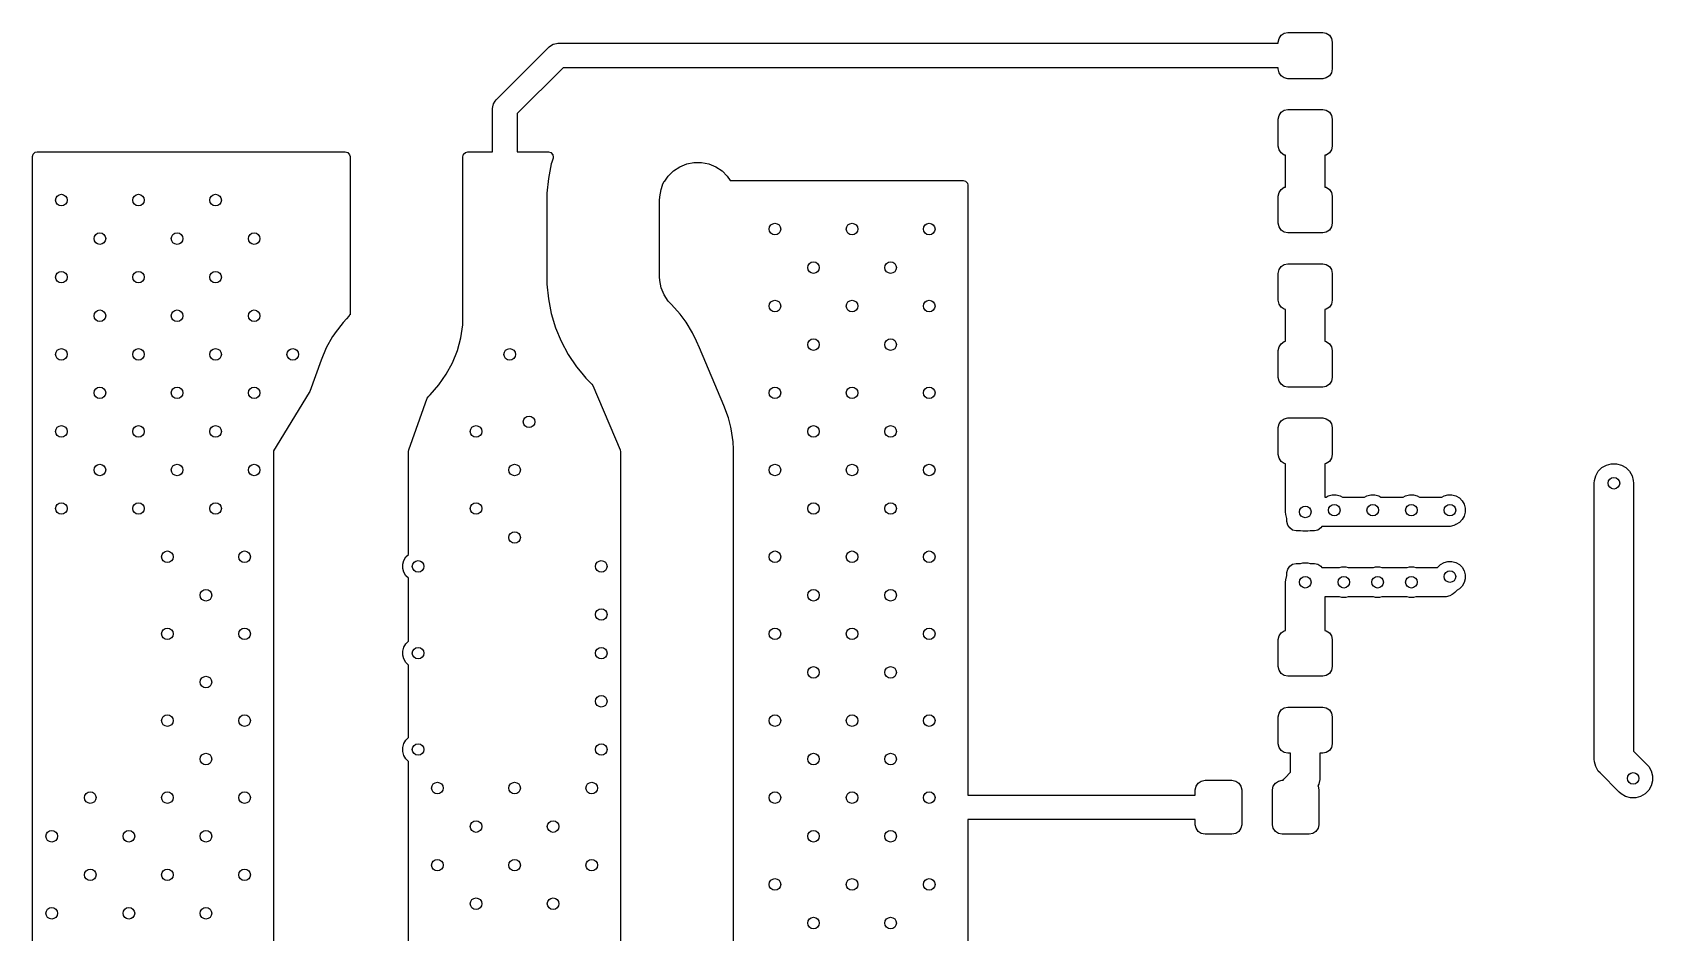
# Model space of a CAD drawing. Extents: x 0.98 to 8.13, y -3.46 to -0.83.
# Drawn here: x 0.979 to 2.633, y -1.762 to -0.843 of the extents above; entities that cross this region are included whole.
import ezdxf

# ---------------------------------------------------------------- set-up
doc = ezdxf.new("R2010")
doc.units = 0
doc.header["$MEASUREMENT"] = 0
doc.layers.add('BLACK', color=7, linetype='CONTINUOUS')

msp = doc.modelspace()

# ---------------------------------------------------------------- linework, layer by layer
at = {"layer": 'BLACK', "linetype": 'CONTINUOUS'}
for p, q in [((2.2539, -0.8454), (2.2571, -0.8433)), ((2.2571, -0.8433), (2.2608, -0.8425)), ((2.2608, -0.8425), (2.2963, -0.8425)), ((2.2963, -0.8425), (2.3, -0.8433)), ((2.3, -0.8433), (2.3032, -0.8454)), ((1.4528, -0.9114), (1.5069, -0.8573)), ((1.5069, -0.8573), (1.5081, -0.8562)), ((1.5081, -0.8562), (1.511, -0.8546)), ((1.511, -0.8546), (1.5141, -0.8537)), ((1.5141, -0.8537), (1.5157, -0.8536)), ((1.5157, -0.8536), (2.251, -0.8536)), ((2.251, -0.8524), (2.2517, -0.8486)), ((2.251, -0.8536), (2.251, -0.8524)), ((2.2517, -0.8486), (2.2539, -0.8454)), ((2.3032, -0.8454), (2.3054, -0.8486)), ((2.3054, -0.8486), (2.3061, -0.8524)), ((2.3061, -0.8524), (2.3061, -0.8799)), ((1.5209, -0.8786), (1.4741, -0.9255)), ((2.251, -0.8786), (1.5209, -0.8786)), ((2.251, -0.8799), (2.251, -0.8786)), ((2.2517, -0.8837), (2.251, -0.8799)), ((2.2539, -0.8869), (2.2517, -0.8837)), ((2.2571, -0.889), (2.2539, -0.8869)), ((2.2608, -0.8898), (2.2571, -0.889)), ((2.2963, -0.8898), (2.2608, -0.8898)), ((2.3, -0.889), (2.2963, -0.8898)), ((2.3032, -0.8869), (2.3, -0.889)), ((2.3054, -0.8837), (2.3032, -0.8869)), ((2.3061, -0.8799), (2.3054, -0.8837)), ((1.4491, -0.9203), (1.4492, -0.9186)), ((1.4491, -0.9646), (1.4491, -0.9203)), ((1.4492, -0.9186), (1.4501, -0.9155)), ((1.4501, -0.9155), (1.4517, -0.9127)), ((1.4517, -0.9127), (1.4528, -0.9114)), ((1.4741, -0.9255), (1.4741, -0.9646)), ((2.2517, -0.9273), (2.2539, -0.9241)), ((2.2539, -0.9241), (2.2571, -0.922)), ((2.2571, -0.922), (2.2608, -0.9213)), ((2.2608, -0.9213), (2.2963, -0.9213)), ((2.2963, -0.9213), (2.3, -0.922)), ((2.3, -0.922), (2.3032, -0.9241)), ((2.3032, -0.9241), (2.3054, -0.9273)), ((2.251, -0.9311), (2.2517, -0.9273)), ((2.251, -0.9587), (2.251, -0.9311)), ((2.3054, -0.9273), (2.3061, -0.9311)), ((2.3061, -0.9311), (2.3061, -0.9587)), ((2.2517, -0.9624), (2.251, -0.9587)), ((2.3061, -0.9587), (2.3054, -0.9624)), ((0.9793, -0.9694), (0.9801, -0.9668)), ((0.9793, -2.6821), (0.9793, -0.9694)), ((0.9801, -0.9668), (0.9822, -0.965)), ((0.9822, -0.965), (0.9842, -0.9646)), ((0.9842, -0.9646), (1.2987, -0.9646)), ((1.2987, -0.9646), (1.3013, -0.9653)), ((1.3013, -0.9653), (1.3031, -0.9674)), ((1.3031, -0.9674), (1.3035, -0.9694)), ((1.3035, -0.9694), (1.3035, -0.9752)), ((1.3035, -0.9752), (1.3037, -0.9752)), ((1.3037, -0.9752), (1.3037, -1.1311)), ((1.4187, -0.9697), (1.4194, -0.967)), ((1.4188, -0.9707), (1.4187, -0.9697)), ((1.4188, -1.1356), (1.4188, -0.9707)), ((1.4194, -0.967), (1.4214, -0.9651)), ((1.4214, -0.9651), (1.4236, -0.9646)), ((1.4236, -0.9646), (1.4491, -0.9646)), ((1.4741, -0.9646), (1.506, -0.9646)), ((1.506, -0.9646), (1.5086, -0.9653)), ((1.5086, -0.9653), (1.5104, -0.9674)), ((1.5094, -0.975), (1.5089, -0.9767)), ((1.5107, -0.9709), (1.5094, -0.975)), ((1.5104, -0.9674), (1.5108, -0.9701)), ((1.5108, -0.9701), (1.5107, -0.9709)), ((1.6472, -0.9769), (1.6546, -0.9754)), ((1.6546, -0.9754), (1.6623, -0.9754)), ((1.6623, -0.9754), (1.6698, -0.9769)), ((2.2539, -0.9656), (2.2517, -0.9624)), ((2.2571, -0.9678), (2.2539, -0.9656)), ((2.2585, -0.968), (2.2571, -0.9678)), ((2.2585, -1.0005), (2.2585, -0.968)), ((2.3, -0.9678), (2.2985, -0.968)), ((2.2985, -0.968), (2.2985, -1.0005)), ((2.3032, -0.9656), (2.3, -0.9678)), ((2.3054, -0.9624), (2.3032, -0.9656)), ((1.506, -0.9916), (1.5045, -1.0066)), ((1.5089, -0.9767), (1.506, -0.9916)), ((1.506, -0.9916), (1.506, -0.9916)), ((1.5089, -0.9767), (1.5089, -0.9767)), ((1.6249, -0.9946), (1.6283, -0.9894)), ((1.6283, -0.9894), (1.6337, -0.984)), ((1.6337, -0.984), (1.6401, -0.9798)), ((1.6401, -0.9798), (1.6472, -0.9769)), ((1.6698, -0.9769), (1.6768, -0.9798)), ((1.6768, -0.9798), (1.6832, -0.984)), ((1.6832, -0.984), (1.6886, -0.9894)), ((1.6886, -0.9894), (1.6914, -0.9937)), ((1.5045, -1.0066), (1.5045, -1.0997)), ((1.6197, -1.0104), (1.6212, -1.0029)), ((1.6212, -1.0029), (1.6216, -1.0019)), ((1.6216, -1.0019), (1.6228, -0.9973)), ((1.6228, -0.9973), (1.6242, -0.9949)), ((1.6242, -0.9949), (1.6249, -0.9946)), ((1.6914, -0.9937), (1.9292, -0.9937)), ((1.9292, -0.9937), (1.9318, -0.9944)), ((1.9318, -0.9944), (1.9336, -0.9965)), ((1.9336, -0.9965), (1.9341, -0.9985)), ((1.9341, -0.9985), (1.9341, -1.6214)), ((2.251, -1.0098), (2.2517, -1.0061)), ((2.2517, -1.0061), (2.2539, -1.0029)), ((2.2539, -1.0029), (2.2571, -1.0007)), ((2.2571, -1.0007), (2.2585, -1.0005)), ((2.2985, -1.0005), (2.3, -1.0007)), ((2.3, -1.0007), (2.3032, -1.0029)), ((2.3032, -1.0029), (2.3054, -1.0061)), ((2.3054, -1.0061), (2.3061, -1.0098)), ((1.6195, -1.0142), (1.6197, -1.0104)), ((1.6195, -1.0921), (1.6195, -1.0142)), ((2.251, -1.0374), (2.251, -1.0098)), ((2.3061, -1.0098), (2.3061, -1.0374)), ((2.2517, -1.0412), (2.251, -1.0374)), ((2.2539, -1.0444), (2.2517, -1.0412)), ((2.3054, -1.0412), (2.3032, -1.0444)), ((2.3061, -1.0374), (2.3054, -1.0412)), ((2.2571, -1.0465), (2.2539, -1.0444)), ((2.2608, -1.0472), (2.2571, -1.0465)), ((2.2963, -1.0472), (2.2608, -1.0472)), ((2.3, -1.0465), (2.2963, -1.0472)), ((2.3032, -1.0444), (2.3, -1.0465)), ((2.251, -1.0886), (2.2517, -1.0848)), ((2.251, -1.1161), (2.251, -1.0886)), ((2.2517, -1.0848), (2.2539, -1.0816)), ((2.2539, -1.0816), (2.2571, -1.0795)), ((2.2571, -1.0795), (2.2608, -1.0787)), ((2.2608, -1.0787), (2.2963, -1.0787)), ((2.2963, -1.0787), (2.3, -1.0795)), ((2.3, -1.0795), (2.3032, -1.0816)), ((2.3032, -1.0816), (2.3054, -1.0848)), ((2.3054, -1.0848), (2.3061, -1.0886)), ((2.3061, -1.0886), (2.3061, -1.1161)), ((1.5045, -1.0997), (1.506, -1.1147)), ((1.6197, -1.0959), (1.6195, -1.0921)), ((1.6212, -1.1034), (1.6197, -1.0959)), ((1.6241, -1.1105), (1.6212, -1.1034)), ((1.506, -1.1147), (1.506, -1.1147)), ((1.506, -1.1147), (1.5089, -1.1296)), ((1.6283, -1.1169), (1.6241, -1.1105)), ((1.6317, -1.1203), (1.6283, -1.1169)), ((1.6406, -1.1302), (1.6317, -1.1203)), ((2.2517, -1.1199), (2.251, -1.1161)), ((2.2539, -1.1231), (2.2517, -1.1199)), ((2.2571, -1.1252), (2.2539, -1.1231)), ((2.3032, -1.1231), (2.3, -1.1252)), ((2.3054, -1.1199), (2.3032, -1.1231)), ((2.3061, -1.1161), (2.3054, -1.1199)), ((1.2964, -1.1388), (1.2882, -1.1494)), ((1.2998, -1.1352), (1.2964, -1.1388)), ((1.2964, -1.1388), (1.2964, -1.1388)), ((1.3, -1.135), (1.2998, -1.1352)), ((1.3023, -1.1324), (1.3, -1.135)), ((1.3028, -1.1318), (1.3023, -1.1324)), ((1.3031, -1.1313), (1.3028, -1.1316)), ((1.3028, -1.1316), (1.3028, -1.1318)), ((1.3037, -1.1311), (1.3031, -1.1311)), ((1.3031, -1.1311), (1.3031, -1.1313)), ((1.4185, -1.1411), (1.4188, -1.1356)), ((1.5089, -1.1296), (1.5089, -1.1296)), ((1.5089, -1.1296), (1.5133, -1.1441)), ((1.6456, -1.137), (1.6406, -1.1302)), ((1.6406, -1.1302), (1.6406, -1.1302)), ((1.6466, -1.1386), (1.6456, -1.137)), ((1.6531, -1.1494), (1.6466, -1.1386)), ((1.6466, -1.1386), (1.6466, -1.1386)), ((1.6466, -1.1386), (1.6466, -1.1386)), ((2.2585, -1.1255), (2.2571, -1.1252)), ((2.2585, -1.1579), (2.2585, -1.1255)), ((2.3, -1.1252), (2.2985, -1.1255)), ((2.2985, -1.1255), (2.2985, -1.1579)), ((1.2858, -1.1531), (1.2791, -1.1648)), ((1.2869, -1.1514), (1.2858, -1.1531)), ((1.2882, -1.1494), (1.2869, -1.1514)), ((1.2882, -1.1494), (1.2882, -1.1494)), ((1.4131, -1.1673), (1.4166, -1.1544)), ((1.4166, -1.1544), (1.4185, -1.1411)), ((1.5133, -1.1441), (1.5191, -1.158)), ((1.6535, -1.1501), (1.6531, -1.1494)), ((1.6571, -1.1578), (1.6535, -1.1501)), ((1.6535, -1.1501), (1.6535, -1.1501)), ((1.2791, -1.1648), (1.2739, -1.1771)), ((1.2791, -1.1648), (1.2791, -1.1648)), ((1.4082, -1.1798), (1.4131, -1.1673)), ((1.5191, -1.158), (1.5191, -1.158)), ((1.5191, -1.158), (1.5262, -1.1714)), ((1.5262, -1.1714), (1.5262, -1.1714)), ((1.5262, -1.1714), (1.5346, -1.184)), ((1.6601, -1.1648), (1.6571, -1.1578)), ((1.6852, -1.2234), (1.6601, -1.1648)), ((2.251, -1.1673), (2.2517, -1.1636)), ((2.251, -1.1949), (2.251, -1.1673)), ((2.2517, -1.1636), (2.2539, -1.1604)), ((2.2539, -1.1604), (2.2571, -1.1582)), ((2.2571, -1.1582), (2.2585, -1.1579)), ((2.2985, -1.1579), (2.3, -1.1582)), ((2.3, -1.1582), (2.3032, -1.1604)), ((2.3032, -1.1604), (2.3054, -1.1636)), ((2.3054, -1.1636), (2.3061, -1.1673)), ((2.3061, -1.1673), (2.3061, -1.1949)), ((1.2739, -1.1771), (1.2624, -1.2094)), ((1.2739, -1.1771), (1.2739, -1.1771)), ((1.4018, -1.1916), (1.4082, -1.1798)), ((1.5346, -1.184), (1.5346, -1.184)), ((1.5346, -1.184), (1.54, -1.1905)), ((1.54, -1.1905), (1.5442, -1.1957)), ((1.3852, -1.2126), (1.3941, -1.2026)), ((1.3941, -1.2026), (1.4018, -1.1916)), ((1.5442, -1.1957), (1.5502, -1.2016)), ((1.5502, -1.2016), (1.5512, -1.2031)), ((1.5512, -1.2031), (1.5793, -1.2688)), ((2.2517, -1.1986), (2.251, -1.1949)), ((2.2539, -1.2018), (2.2517, -1.1986)), ((2.2571, -1.204), (2.2539, -1.2018)), ((2.2608, -1.2047), (2.2571, -1.204)), ((2.2963, -1.2047), (2.2608, -1.2047)), ((2.3, -1.204), (2.2963, -1.2047)), ((2.3032, -1.2018), (2.3, -1.204)), ((2.3054, -1.1986), (2.3032, -1.2018)), ((2.3061, -1.1949), (2.3054, -1.1986)), ((1.2619, -1.2103), (1.2254, -1.2697)), ((1.2624, -1.2094), (1.2619, -1.2103)), ((1.3635, -1.2688), (1.3824, -1.2159)), ((1.3824, -1.2159), (1.3838, -1.2139)), ((1.3838, -1.2139), (1.3852, -1.2126)), ((1.6898, -1.236), (1.6852, -1.2234)), ((1.6922, -1.2456), (1.6898, -1.236)), ((2.2517, -1.2423), (2.2539, -1.2391)), ((2.2539, -1.2391), (2.2571, -1.237)), ((2.2571, -1.237), (2.2608, -1.2362)), ((2.2608, -1.2362), (2.2963, -1.2362)), ((2.2963, -1.2362), (2.3, -1.237)), ((2.3, -1.237), (2.3032, -1.2391)), ((2.3032, -1.2391), (2.3054, -1.2423)), ((1.6926, -1.2475), (1.6922, -1.2456)), ((1.6945, -1.2608), (1.6926, -1.2475)), ((2.251, -1.2461), (2.2517, -1.2423)), ((2.251, -1.2736), (2.251, -1.2461)), ((2.3054, -1.2423), (2.3061, -1.2461)), ((2.3061, -1.2461), (2.3061, -1.2736)), ((1.2254, -1.2697), (1.2254, -1.2697)), ((1.2254, -1.2697), (1.2254, -2.2638)), ((1.3632, -1.2705), (1.3635, -1.2689)), ((1.3632, -1.3756), (1.3632, -1.2705)), ((1.3635, -1.2689), (1.3635, -1.2688)), ((1.5793, -1.2688), (1.5797, -1.2707)), ((1.5797, -1.2707), (1.5797, -2.2629)), ((1.6948, -1.2682), (1.6945, -1.2608)), ((1.6949, -1.2707), (1.6948, -1.2682)), ((1.6949, -2.0209), (1.6949, -1.2707)), ((2.2517, -1.2774), (2.251, -1.2736)), ((2.2539, -1.2806), (2.2517, -1.2774)), ((2.2571, -1.2827), (2.2539, -1.2806)), ((2.2585, -1.283), (2.2571, -1.2827)), ((2.2585, -1.3322), (2.2585, -1.283)), ((2.3, -1.2827), (2.2985, -1.283)), ((2.2985, -1.283), (2.2985, -1.3172)), ((2.3032, -1.2806), (2.3, -1.2827)), ((2.3054, -1.2774), (2.3032, -1.2806)), ((2.3061, -1.2736), (2.3054, -1.2774)), ((2.5776, -1.2907), (2.5813, -1.287)), ((2.5813, -1.287), (2.5859, -1.2844)), ((2.5859, -1.2844), (2.5909, -1.283)), ((2.5909, -1.283), (2.5961, -1.283)), ((2.5961, -1.283), (2.6012, -1.2844)), ((2.6012, -1.2844), (2.6057, -1.287)), ((2.6057, -1.287), (2.6094, -1.2907)), ((2.5735, -1.3029), (2.5737, -1.3002)), ((2.5735, -1.5846), (2.5735, -1.3029)), ((2.5737, -1.3002), (2.575, -1.2952)), ((2.575, -1.2952), (2.5776, -1.2907)), ((2.6094, -1.2907), (2.612, -1.2952)), ((2.612, -1.2952), (2.6133, -1.3002)), ((2.6133, -1.3002), (2.6135, -1.3029)), ((2.6135, -1.3029), (2.6135, -1.5764)), ((2.2985, -1.3172), (2.2998, -1.3172)), ((2.2998, -1.3172), (2.302, -1.3159)), ((2.302, -1.3159), (2.306, -1.3148)), ((2.306, -1.3148), (2.3101, -1.3148)), ((2.3101, -1.3148), (2.3141, -1.3159)), ((2.3141, -1.3159), (2.3164, -1.3172)), ((2.3164, -1.3172), (2.3391, -1.3172)), ((2.3391, -1.3172), (2.3414, -1.3159)), ((2.3414, -1.3159), (2.3454, -1.3148)), ((2.3454, -1.3148), (2.3495, -1.3148)), ((2.3495, -1.3148), (2.3535, -1.3159)), ((2.3535, -1.3159), (2.3558, -1.3172)), ((2.3558, -1.3172), (2.3785, -1.3172)), ((2.3785, -1.3172), (2.3808, -1.3159)), ((2.3808, -1.3159), (2.3848, -1.3148)), ((2.3848, -1.3148), (2.3889, -1.3148)), ((2.3889, -1.3148), (2.3928, -1.3159)), ((2.3928, -1.3159), (2.3951, -1.3172)), ((2.3951, -1.3172), (2.4179, -1.3172)), ((2.4179, -1.3172), (2.4202, -1.3159)), ((2.4202, -1.3159), (2.4241, -1.3148)), ((2.4241, -1.3148), (2.4282, -1.3148)), ((2.4282, -1.3148), (2.4322, -1.3159)), ((2.4322, -1.3159), (2.4358, -1.3179)), ((2.4358, -1.3179), (2.4387, -1.3208)), ((2.4387, -1.3208), (2.4407, -1.3244)), ((2.2587, -1.3348), (2.2585, -1.3322)), ((2.2598, -1.339), (2.2587, -1.3348)), ((2.2598, -1.342), (2.2598, -1.339)), ((2.4407, -1.3364), (2.4387, -1.34)), ((2.4407, -1.3244), (2.4418, -1.3284)), ((2.4418, -1.3325), (2.4407, -1.3364)), ((2.4418, -1.3284), (2.4418, -1.3325)), ((2.2606, -1.3456), (2.2598, -1.342)), ((2.2626, -1.3486), (2.2606, -1.3456)), ((2.2656, -1.3507), (2.2626, -1.3486)), ((2.2692, -1.3514), (2.2656, -1.3507)), ((2.2736, -1.3514), (2.2692, -1.3514)), ((2.2759, -1.352), (2.2736, -1.3514)), ((2.2812, -1.352), (2.2759, -1.352)), ((2.2835, -1.3514), (2.2812, -1.352)), ((2.2879, -1.3514), (2.2835, -1.3514)), ((2.2915, -1.3507), (2.2879, -1.3514)), ((2.2945, -1.3486), (2.2915, -1.3507)), ((2.2955, -1.3472), (2.2945, -1.3486)), ((2.4244, -1.3472), (2.2955, -1.3472)), ((2.4264, -1.3471), (2.4244, -1.3472)), ((2.4301, -1.346), (2.4264, -1.3471)), ((2.4264, -1.3471), (2.4264, -1.3471)), ((2.4314, -1.3453), (2.4301, -1.346)), ((2.4319, -1.3451), (2.4314, -1.3453)), ((2.4322, -1.345), (2.4319, -1.3451)), ((2.4358, -1.3429), (2.4322, -1.345)), ((2.4387, -1.34), (2.4358, -1.3429)), ((1.3574, -1.3857), (1.3585, -1.3818)), ((1.3574, -1.3899), (1.3574, -1.3857)), ((1.3585, -1.3818), (1.3605, -1.3782)), ((1.3605, -1.3782), (1.3632, -1.3756)), ((2.2606, -1.3906), (2.2626, -1.3876)), ((2.2626, -1.3876), (2.2656, -1.3856)), ((2.2656, -1.3856), (2.2692, -1.3848)), ((2.2692, -1.3848), (2.2736, -1.3848)), ((2.2736, -1.3848), (2.2759, -1.3842)), ((2.2759, -1.3842), (2.2812, -1.3842)), ((2.2812, -1.3842), (2.2835, -1.3848)), ((2.2835, -1.3848), (2.2879, -1.3848)), ((2.2879, -1.3848), (2.2915, -1.3856)), ((2.2915, -1.3856), (2.2945, -1.3876)), ((2.2945, -1.3876), (2.2955, -1.389)), ((2.2955, -1.389), (2.3136, -1.389)), ((2.3136, -1.389), (2.3159, -1.3884)), ((2.3159, -1.3884), (2.32, -1.3884)), ((2.32, -1.3884), (2.3223, -1.389)), ((2.3223, -1.389), (2.348, -1.389)), ((2.348, -1.389), (2.3503, -1.3884)), ((2.3503, -1.3884), (2.3544, -1.3884)), ((2.3544, -1.3884), (2.3567, -1.389)), ((2.3567, -1.389), (2.3825, -1.389)), ((2.3825, -1.389), (2.3848, -1.3884)), ((2.3848, -1.3884), (2.3889, -1.3884)), ((2.3889, -1.3884), (2.3912, -1.389)), ((2.3912, -1.389), (2.4135, -1.389)), ((2.4135, -1.389), (2.4137, -1.3887)), ((2.4137, -1.3887), (2.4166, -1.3858)), ((2.4166, -1.3858), (2.4202, -1.3838)), ((2.4202, -1.3838), (2.4241, -1.3827)), ((2.4241, -1.3827), (2.4282, -1.3827)), ((2.4282, -1.3827), (2.4322, -1.3838)), ((2.4322, -1.3838), (2.4358, -1.3858)), ((2.4358, -1.3858), (2.4387, -1.3887)), ((2.4387, -1.3887), (2.4407, -1.3923)), ((1.3585, -1.3938), (1.3574, -1.3899)), ((1.3605, -1.3974), (1.3585, -1.3938)), ((1.3632, -1.4), (1.3605, -1.3974)), ((1.3632, -1.4641), (1.3632, -1.4)), ((2.2585, -1.404), (2.2587, -1.4014)), ((2.2585, -1.4532), (2.2585, -1.404)), ((2.2587, -1.4014), (2.2598, -1.3972)), ((2.2598, -1.3942), (2.2606, -1.3906)), ((2.2598, -1.3972), (2.2598, -1.3942)), ((2.4407, -1.4044), (2.4387, -1.4079)), ((2.4407, -1.3923), (2.4418, -1.3963)), ((2.4418, -1.4004), (2.4407, -1.4044)), ((2.4418, -1.3963), (2.4418, -1.4004)), ((2.3136, -1.419), (2.2985, -1.419)), ((2.2985, -1.419), (2.2985, -1.4532)), ((2.3159, -1.4196), (2.3136, -1.419)), ((2.32, -1.4196), (2.3159, -1.4196)), ((2.3223, -1.419), (2.32, -1.4196)), ((2.348, -1.419), (2.3223, -1.419)), ((2.3503, -1.4196), (2.348, -1.419)), ((2.3544, -1.4196), (2.3503, -1.4196)), ((2.3567, -1.419), (2.3544, -1.4196)), ((2.3825, -1.419), (2.3567, -1.419)), ((2.3848, -1.4196), (2.3825, -1.419)), ((2.3889, -1.4196), (2.3848, -1.4196)), ((2.3912, -1.419), (2.3889, -1.4196)), ((2.4205, -1.419), (2.3912, -1.419)), ((2.4224, -1.4189), (2.4205, -1.419)), ((2.4262, -1.4179), (2.4224, -1.4189)), ((2.4224, -1.4189), (2.4224, -1.4189)), ((2.4283, -1.4167), (2.4262, -1.4179)), ((2.4296, -1.4159), (2.4283, -1.4167)), ((2.4311, -1.4146), (2.4296, -1.4159)), ((2.4296, -1.4159), (2.4296, -1.4159)), ((2.4337, -1.412), (2.4311, -1.4146)), ((2.4358, -1.4108), (2.4337, -1.412)), ((2.4387, -1.4079), (2.4358, -1.4108)), ((2.2539, -1.4556), (2.2571, -1.4535)), ((2.2571, -1.4535), (2.2585, -1.4532)), ((2.2985, -1.4532), (2.3, -1.4535)), ((2.3, -1.4535), (2.3032, -1.4556)), ((1.3574, -1.4743), (1.3585, -1.4704)), ((1.3585, -1.4704), (1.3605, -1.4668)), ((1.3605, -1.4668), (1.3632, -1.4641)), ((2.251, -1.4626), (2.2517, -1.4588)), ((2.251, -1.4902), (2.251, -1.4626)), ((2.2517, -1.4588), (2.2539, -1.4556)), ((2.3032, -1.4556), (2.3054, -1.4588)), ((2.3054, -1.4588), (2.3061, -1.4626)), ((2.3061, -1.4626), (2.3061, -1.4902)), ((1.3574, -1.4784), (1.3574, -1.4743)), ((1.3585, -1.4824), (1.3574, -1.4784)), ((1.3605, -1.486), (1.3585, -1.4824)), ((1.3632, -1.4886), (1.3605, -1.486)), ((1.3632, -1.5626), (1.3632, -1.4886)), ((2.2517, -1.4939), (2.251, -1.4902)), ((2.2539, -1.4971), (2.2517, -1.4939)), ((2.2571, -1.4993), (2.2539, -1.4971)), ((2.2608, -1.5), (2.2571, -1.4993)), ((2.2963, -1.5), (2.2608, -1.5)), ((2.3, -1.4993), (2.2963, -1.5)), ((2.3032, -1.4971), (2.3, -1.4993)), ((2.3054, -1.4939), (2.3032, -1.4971)), ((2.3061, -1.4902), (2.3054, -1.4939)), ((2.251, -1.5413), (2.2517, -1.5376)), ((2.2517, -1.5376), (2.2539, -1.5344)), ((2.2539, -1.5344), (2.2571, -1.5322)), ((2.2571, -1.5322), (2.2608, -1.5315)), ((2.2608, -1.5315), (2.2963, -1.5315)), ((2.2963, -1.5315), (2.3, -1.5322)), ((2.3, -1.5322), (2.3032, -1.5344)), ((2.3032, -1.5344), (2.3054, -1.5376)), ((2.3054, -1.5376), (2.3061, -1.5413)), ((2.251, -1.5689), (2.251, -1.5413)), ((2.3061, -1.5413), (2.3061, -1.5689)), ((1.3574, -1.5727), (1.3585, -1.5688)), ((1.3585, -1.5688), (1.3605, -1.5652)), ((1.3605, -1.5652), (1.3632, -1.5626)), ((2.2517, -1.5727), (2.251, -1.5689)), ((2.3061, -1.5689), (2.3054, -1.5727)), ((1.3574, -1.5769), (1.3574, -1.5727)), ((1.3585, -1.5808), (1.3574, -1.5769)), ((1.3605, -1.5844), (1.3585, -1.5808)), ((1.3632, -1.587), (1.3605, -1.5844)), ((1.3632, -2.2629), (1.3632, -1.587)), ((2.2539, -1.5759), (2.2517, -1.5727)), ((2.2571, -1.578), (2.2539, -1.5759)), ((2.2608, -1.5787), (2.2571, -1.578)), ((2.2635, -1.5787), (2.2608, -1.5787)), ((2.2635, -1.5981), (2.2635, -1.5787)), ((2.2963, -1.5787), (2.2935, -1.5787)), ((2.2935, -1.5787), (2.2935, -1.6043)), ((2.3, -1.578), (2.2963, -1.5787)), ((2.3032, -1.5759), (2.3, -1.578)), ((2.3054, -1.5727), (2.3032, -1.5759)), ((2.5737, -1.5873), (2.5735, -1.5846)), ((2.575, -1.5923), (2.5737, -1.5873)), ((2.6135, -1.5764), (2.6273, -1.5902)), ((2.2568, -1.605), (2.2581, -1.6036)), ((2.2581, -1.6036), (2.2635, -1.5981)), ((2.5776, -1.5968), (2.575, -1.5923)), ((2.5794, -1.5988), (2.5776, -1.5968)), ((2.599, -1.6185), (2.5794, -1.5988)), ((2.6273, -1.5902), (2.6291, -1.5922)), ((2.6291, -1.5922), (2.6317, -1.5967)), ((2.6317, -1.5967), (2.633, -1.6017)), ((2.633, -1.6017), (2.633, -1.6069)), ((2.1663, -1.6161), (2.1671, -1.6124)), ((2.1663, -1.6214), (2.1663, -1.6161)), ((2.1671, -1.6124), (2.1692, -1.6092)), ((2.1692, -1.6092), (2.1724, -1.607)), ((2.1724, -1.607), (2.1762, -1.6063)), ((2.1762, -1.6063), (2.2037, -1.6063)), ((2.2037, -1.6063), (2.2075, -1.607)), ((2.2075, -1.607), (2.2107, -1.6092)), ((2.2107, -1.6092), (2.2128, -1.6124)), ((2.2128, -1.6124), (2.2136, -1.6161)), ((2.2136, -1.6161), (2.2136, -1.6516)), ((2.2451, -1.6161), (2.2458, -1.6124)), ((2.2451, -1.6516), (2.2451, -1.6161)), ((2.2458, -1.6124), (2.248, -1.6092)), ((2.248, -1.6092), (2.2512, -1.607)), ((2.2512, -1.607), (2.2549, -1.6063)), ((2.2549, -1.6063), (2.2561, -1.6063)), ((2.2561, -1.6063), (2.2568, -1.605)), ((2.2568, -1.605), (2.2568, -1.605)), ((2.2924, -1.6101), (2.2913, -1.612)), ((2.2913, -1.612), (2.2916, -1.6124)), ((2.2916, -1.6124), (2.2923, -1.6161)), ((2.2923, -1.6161), (2.2923, -1.6516)), ((2.2932, -1.6069), (2.2924, -1.6101)), ((2.2934, -1.6063), (2.2932, -1.6069)), ((2.2935, -1.6043), (2.2934, -1.6063)), ((2.2934, -1.6063), (2.2934, -1.6063)), ((2.601, -1.6202), (2.599, -1.6185)), ((2.6055, -1.6228), (2.601, -1.6202)), ((2.6254, -1.6202), (2.6208, -1.6228)), ((2.6291, -1.6165), (2.6254, -1.6202)), ((2.6317, -1.612), (2.6291, -1.6165)), ((2.633, -1.6069), (2.6317, -1.612)), ((1.9341, -1.6214), (2.1663, -1.6214)), ((2.6106, -1.6242), (2.6055, -1.6228)), ((2.6158, -1.6242), (2.6106, -1.6242)), ((2.6208, -1.6228), (2.6158, -1.6242)), ((2.1663, -1.6464), (1.9341, -1.6464)), ((1.9341, -1.6464), (1.9341, -1.9355)), ((2.1663, -1.6516), (2.1663, -1.6464)), ((2.1671, -1.6553), (2.1663, -1.6516)), ((2.2136, -1.6516), (2.2128, -1.6553)), ((2.2458, -1.6553), (2.2451, -1.6516)), ((2.2923, -1.6516), (2.2916, -1.6553)), ((2.1692, -1.6585), (2.1671, -1.6553)), ((2.1724, -1.6607), (2.1692, -1.6585)), ((2.1762, -1.6614), (2.1724, -1.6607)), ((2.2037, -1.6614), (2.1762, -1.6614)), ((2.2075, -1.6607), (2.2037, -1.6614)), ((2.2107, -1.6585), (2.2075, -1.6607)), ((2.2128, -1.6553), (2.2107, -1.6585)), ((2.248, -1.6585), (2.2458, -1.6553)), ((2.2512, -1.6607), (2.248, -1.6585)), ((2.2549, -1.6614), (2.2512, -1.6607)), ((2.2825, -1.6614), (2.2549, -1.6614)), ((2.2862, -1.6607), (2.2825, -1.6614)), ((2.2894, -1.6585), (2.2862, -1.6607)), ((2.2916, -1.6553), (2.2894, -1.6585))]:
    msp.add_line(p, q, dxfattribs=at)
at = {"layer": 'BLACK'}
for centre in [(1.0089, -1.0138), (1.0876, -1.0138), (1.1663, -1.0138), (1.7372, -1.0433), (1.8159, -1.0433), (1.8947, -1.0433), (1.0482, -1.0531), (1.127, -1.0531), (1.2057, -1.0531), (1.0089, -1.0925), (1.0876, -1.0925), (1.1663, -1.0925), (1.7766, -1.0827), (1.8553, -1.0827), (1.7372, -1.122), (1.8159, -1.122), (1.8947, -1.122), (1.0482, -1.1319), (1.127, -1.1319), (1.2057, -1.1319), (1.7766, -1.1614), (1.8553, -1.1614), (1.0089, -1.1713), (1.0876, -1.1713), (1.1663, -1.1713), (1.2451, -1.1713), (1.4665, -1.1713), (1.0482, -1.2106), (1.127, -1.2106), (1.2057, -1.2106), (1.7372, -1.2106), (1.8159, -1.2106), (1.8947, -1.2106), (1.4862, -1.2402), (1.0089, -1.25), (1.0876, -1.25), (1.1663, -1.25), (1.4321, -1.25), (1.7766, -1.25), (1.8553, -1.25), (1.0482, -1.2894), (1.127, -1.2894), (1.2057, -1.2894), (1.4715, -1.2894), (1.7372, -1.2894), (1.8159, -1.2894), (1.8947, -1.2894), (2.5935, -1.3029), (1.0089, -1.3287), (1.0876, -1.3287), (1.1663, -1.3287), (1.4321, -1.3287), (1.7766, -1.3287), (1.8553, -1.3287), (2.2785, -1.3322), (2.3081, -1.3304), (2.3474, -1.3304), (2.3868, -1.3304), (2.4262, -1.3304), (1.4715, -1.3583), (1.1171, -1.378), (1.1959, -1.378), (1.7372, -1.378), (1.8159, -1.378), (1.8947, -1.378), (1.373, -1.3878), (1.56, -1.3878), (2.2785, -1.404), (2.3179, -1.404), (2.3524, -1.404), (2.3868, -1.404), (2.4262, -1.3983), (1.1565, -1.4173), (1.7766, -1.4173), (1.8553, -1.4173), (1.56, -1.437), (1.1171, -1.4567), (1.1959, -1.4567), (1.7372, -1.4567), (1.8159, -1.4567), (1.8947, -1.4567), (1.373, -1.4764), (1.56, -1.4764), (1.1565, -1.5059), (1.7766, -1.4961), (1.8553, -1.4961), (1.56, -1.5256), (1.1171, -1.5453), (1.1959, -1.5453), (1.7372, -1.5453), (1.8159, -1.5453), (1.8947, -1.5453), (1.373, -1.5748), (1.56, -1.5748), (1.1565, -1.5846), (1.7766, -1.5846), (1.8553, -1.5846), (2.6132, -1.6043), (1.0384, -1.624), (1.1171, -1.624), (1.1959, -1.624), (1.3927, -1.6142), (1.4715, -1.6142), (1.5502, -1.6142), (1.7372, -1.624), (1.8159, -1.624), (1.8947, -1.624), (1.4321, -1.6535), (1.5108, -1.6535), (0.999, -1.6634), (1.0778, -1.6634), (1.1565, -1.6634), (1.7766, -1.6634), (1.8553, -1.6634), (1.0384, -1.7028), (1.1171, -1.7028), (1.1959, -1.7028), (1.3927, -1.6929), (1.4715, -1.6929), (1.5502, -1.6929), (1.7372, -1.7126), (1.8159, -1.7126), (1.8947, -1.7126), (0.999, -1.7421), (1.0778, -1.7421), (1.1565, -1.7421), (1.4321, -1.7323), (1.5108, -1.7323), (1.7766, -1.752), (1.8553, -1.752)]:
    msp.add_circle(centre, 0.00591, dxfattribs=at)

doc.saveas('drawing.dxf')
